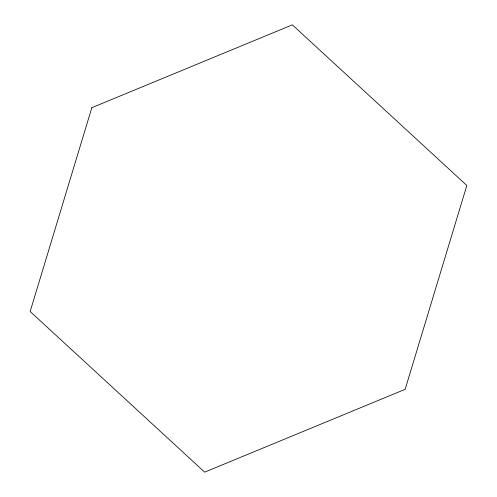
<?xml version="1.0" encoding="UTF-8"?>
<svg xmlns="http://www.w3.org/2000/svg" width="497" height="497" viewBox="0 0 497 497"><rect width="100%" height="100%" fill="white"/><g stroke="black" fill="none" stroke-linecap="round" stroke-linejoin="round"><path stroke-width="0.75" d="M91.846 107.675L30.162 311.507L204.665 472.15L405.154 389.325L466.838 185.493L292.335 24.85L91.846 107.675"/></g></svg>
